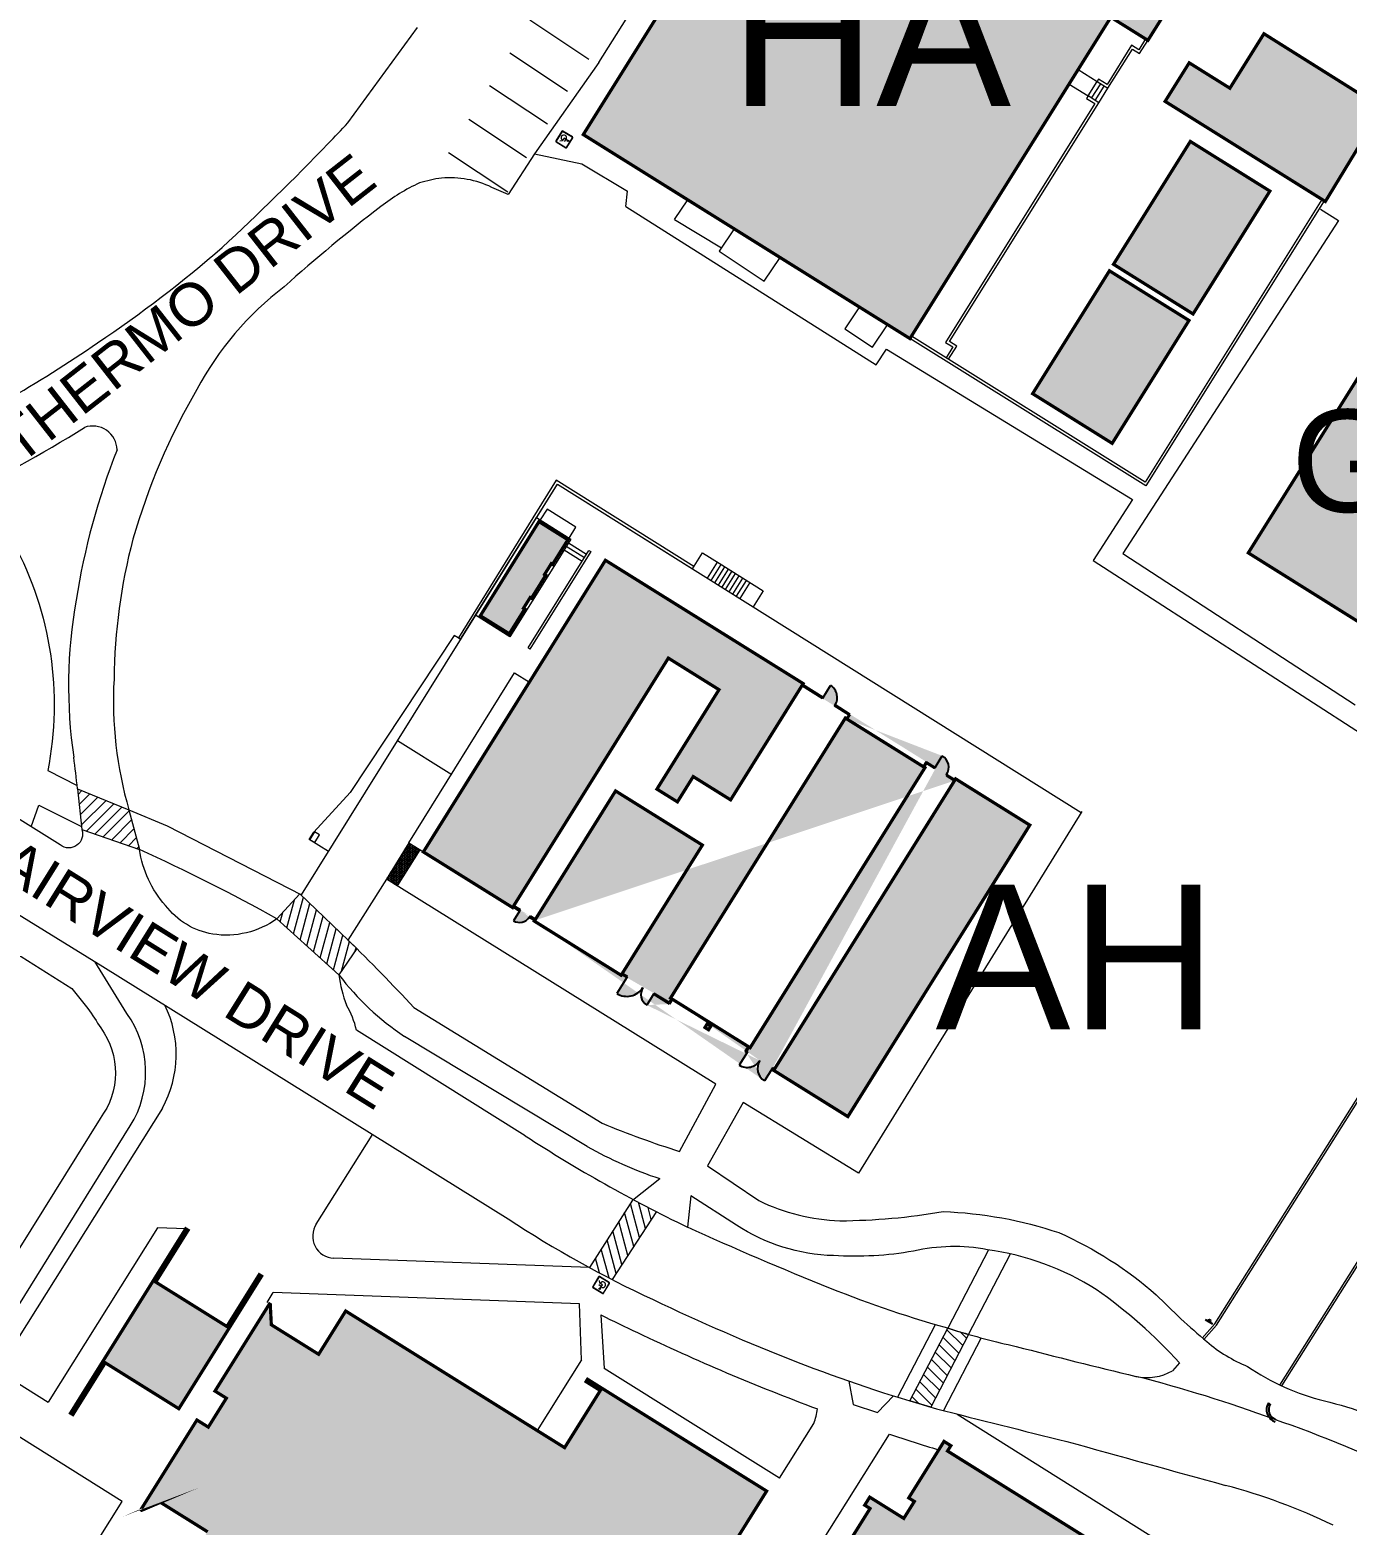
# Model space of a CAD drawing. Header units: feet. Extents: x 6763715 to 6770513, y 1886699 to 1891873.
# Drawn here: x 6765793.5 to 6766102.4, y 1890306.2 to 1890657.1 of the extents above; entities that cross this region are included whole.
import ezdxf

# ---------------------------------------------------------------- set-up
doc = ezdxf.new("R2010")
doc.units = ezdxf.units.FT
doc.header["$LTSCALE"] = 48
doc.header["$MEASUREMENT"] = 0
doc.linetypes.add('PHANTOM2', pattern=[1.25, 0.625, -0.125, 0.125, -0.125, 0.125, -0.125])
doc.layers.get('0').update_dxf_attribs({"lineweight": 0})
for name, color, linetype in [('A-DOOR', 4, 'Continuous'), ('A-WALL', 5, 'Continuous'), ('C-BLDG', 7, 'Continuous'), ('C-ROAD-IDEN', 7, 'Continuous'), ('L-Curb-Back-Prop', 5, 'Continuous'), ('L-Curb-Prop', 5, 'Continuous'), ('L-Sign-Reg', 2, 'Continuous'), ('L-Walk-Prop', 6, 'Continuous')]:
    doc.layers.add(name, color=color, linetype=linetype)
for name, color, linetype, lineweight in [('C-BLDG-HTCH', 253, 'Continuous', 0), ('C-BLDG-IDEN', 7, 'Continuous', 50), ('C-PKNG-STRP', 3, 'Continuous', 0), ('C-PROP', 7, 'PHANTOM2', 0), ('C-ROAD', 5, 'Continuous', 0), ('Crosswalk_Stripping', 3, 'Continuous', 0), ('L-Hedr-Prop', 2, 'Continuous', 18), ('L-SITE-WALK', 6, 'Continuous', 0), ('L-SITE-WALL', 32, 'Continuous', 0)]:
    doc.layers.add(name, color=color, linetype=linetype, lineweight=lineweight)
doc.styles.add('Campus_Base_Map_NEW$0$STANDARD', font='arial.ttf', dxfattribs={"height": 3.8})
doc.styles.get("Standard").update_dxf_attribs({"font": 'arial.ttf'})

# ---------------------------------------------------------------- blocks, each defined once
blk = doc.blocks.new('Campus_Base_Map_NEW$0$Site Plan$0$HANDI')
for p, q in [((0, 0.07912658333467937), (0, 0)), ((0, 0), (0.0625, 0)), ((0.0625, 0), (0.09407491666691688, -0.03864783333240968))]:
    blk.add_line(p, q)
blk.add_circle((0, 0.09412658333409732), 0.015)
blk.add_arc((-0.006249999996119489, -0.006249999999757468), 0.05412658333333333, 90, 0)
blk = doc.blocks.new('Campus_Base_Map_NEW$0$handicap')
at = {"layer": 'C-PKNG-STRP'}
blk.add_line((563729.991326647, 157499.4996887749), (563730.0408205213, 157499.4780398154), dxfattribs=at)
for points in [[(563729.849394419, 157499.3976255395), (563730.055974239, 157499.3157262478, 0.4142135623730971), (563730.0740041835, 157499.3235187809), (563730.1559034751, 157499.530098601, 0.4142135623730953), (563730.148110942, 157499.5481285455), (563729.9415311218, 157499.6300278371, 0.414213562373095), (563729.9235011775, 157499.6222353042), (563729.841601886, 157499.415655484, 0.4142135623730931)], [(563729.8519537719, 157499.404081159), (563730.0585335919, 157499.3221818672, 0.4142135623730951), (563730.067548564, 157499.3260781338), (563730.1494478555, 157499.5326579539, 0.4142135623730951), (563730.1455515893, 157499.5416729262), (563729.9389717692, 157499.6235722178, 0.4142135623730951), (563729.929956797, 157499.6196759513), (563729.8480575053, 157499.4130961312, 0.4142135623730951)]]:
    blk.add_lwpolyline(points, format="xyb", close=True, dxfattribs=at)
at = {"layer": 'C-PKNG-STRP', "rotation": 335.9749199039166}
blk.add_blockref('Campus_Base_Map_NEW$0$Site Plan$0$HANDI', (563729.9752189872, 157499.4635529569), dxfattribs=at)
blk = doc.blocks.new('RegSign')
blk.add_line((-12.00000002980232, -3), (11.99999995529652, -3))
blk.add_circle((-7.450580596923828e-09, 7.450580596923828e-09), 3)

msp = doc.modelspace()

# ---------------------------------------------------------------- hatches: boundary and pattern name
at = {"layer": 'C-BLDG-HTCH'}
h = msp.add_hatch(color=256, dxfattribs=at)
h.paths.add_polyline_path([(6765923.280488579, 1890632.489966301), (6765999.88749993, 1890584.620592766), (6766047.006154512, 1890660.026202647), (6766055.698647493, 1890654.59453019), (6766087.14052384, 1890704.912050562), (6766036.894225651, 1890736.309422341), (6766005.805628832, 1890686.557267363), (6765970.752422669, 1890708.460941582)])
h.paths.add_polyline_path([(6766059.727983911, 1890640.284937322), (6766097.312909873, 1890616.789002614), (6766110.643361259, 1890638.735057497), (6766082.910806195, 1890656.155559261), (6766074.920997147, 1890643.369191958), (6766065.380456062, 1890649.330783682)])
h.paths.add_polyline_path([(6765969.555350887, 1890715.622460931), (6765987.647043603, 1890704.317516627), (6766002.131503494, 1890727.497497922), (6765984.039810778, 1890738.802442226)])
h.paths.add_polyline_path([(6766065.646440115, 1890630.885647992), (6766047.629185129, 1890602.052012723), (6766066.286243245, 1890590.393788911), (6766084.303498229, 1890619.227424179)], flags=17)
h.paths.add_polyline_path([(6766046.676058782, 1890600.526691718), (6766028.658803798, 1890571.69305645), (6766047.315861912, 1890560.034832636), (6766065.333116896, 1890588.868467906)])
h.paths.add_polyline_path([(6766110.928905592, 1890660.17641765), (6766084.921816031, 1890676.434554724), (6766093.276712627, 1890689.799342036), (6766119.28380219, 1890673.541204962)])
for points in [[(6766079.237456872, 1890534.332281098), (6766111.073057543, 1890585.189871778), (6766144.978117994, 1890563.966137996), (6766113.142517325, 1890513.108547317)], [(6765905.925654826, 1890515.355279943), (6765899.134566658, 1890519.583887455), (6765912.884795272, 1890541.666529849), (6765919.661375044, 1890537.41471064), (6765916.067379647, 1890531.635055152), (6765915.780969379, 1890531.813395335), (6765914.195248796, 1890529.266724281), (6765914.477312968, 1890529.091087192), (6765911.125044052, 1890523.701585205), (6765910.840503873, 1890523.879098713), (6765909.254622342, 1890521.332188673), (6765909.539759137, 1890521.154642435)]]:
    msp.add_hatch(color=256, dxfattribs=at).paths.add_polyline_path(points)
h = msp.add_hatch(color=256, dxfattribs=at)
h.paths.add_polyline_path([(6765943.744676037, 1890429.862986906), (6765962.410035677, 1890418.218058849), (6766003.406414732, 1890483.930114369), (6765984.741055092, 1890495.575042426)], flags=17)
h.paths.add_polyline_path([(6765951.815061195, 1890422.961840056), (6765952.663486633, 1890422.432525144), (6765953.192801544, 1890423.280950583), (6765952.344376106, 1890423.810265495)], flags=16)
h.paths.add_polyline_path([(6765967.935144522, 1890412.904856734), (6766010.607687463, 1890481.303592809), (6766028.000408947, 1890470.452637118), (6765985.327866005, 1890402.053901043)])
h.paths.add_polyline_path([(6765930.852998177, 1890478.471175835), (6765951.215208696, 1890465.767617954), (6765932.159871877, 1890435.224302177), (6765911.797661357, 1890447.927860058)], flags=17)
h.paths.add_polyline_path([(6765928.477350796, 1890532.599836035), (6765974.85794142, 1890503.663954194), (6765957.831645095, 1890476.372935931), (6765949.064582231, 1890481.842523352), (6765945.35937785, 1890475.903545285), (6765940.551633701, 1890478.902996451), (6765955.107793772, 1890502.234696002), (6765943.229837637, 1890509.645104767), (6765906.70710873, 1890451.103749528), (6765885.779281251, 1890464.160184017)])
h.paths.add_polyline_path([(6765932.424529331, 1890435.648514897), (6765933.626465369, 1890434.898652105)], flags=17)
h.paths.add_polyline_path([(6765933.494136641, 1890434.686545746), (6765932.292200601, 1890435.436408537)], flags=17)
edge = h.paths.add_edge_path()
edge.add_line((6766008.495611718, 1890482.326414065), (6766008.36328299, 1890482.114307705))
edge.add_line((6766008.363282988, 1890482.114307706), (6766010.342942344, 1890480.879239578))
edge.add_line((6766008.495611718, 1890482.326414065), (6766010.475271074, 1890481.091345938))
edge.add_line((6766005.808931163, 1890484.002577953), (6766005.676602434, 1890483.790471593))
edge.add_line((6766003.687867567, 1890485.325865232), (6766002.982202013, 1890484.194771825))
edge.add_line((6766003.767645197, 1890484.981430144), (6766003.194308371, 1890484.062443097))
edge.add_line((6766003.687867567, 1890485.325865232), (6766005.808931163, 1890484.002577953))
edge.add_line((6766003.767645197, 1890484.981430144), (6766005.676602433, 1890483.790471593))
edge.add_line((6766005.808931163, 1890484.002577953), (6766007.48509505, 1890486.689258507))
edge.add_line((6765985.163917178, 1890495.311227601), (6765985.870330256, 1890496.441854644))
edge.add_line((6765984.952055711, 1890495.443403548), (6765985.525395182, 1890496.362394834))
edge.add_line((6765985.737997302, 1890496.229750922), (6765985.737861354, 1890496.229835741))
edge.add_line((6765985.657723906, 1890496.574501193), (6765985.657808923, 1890496.574637465))
edge.add_line((6765982.217192237, 1890498.45679993), (6765982.335855109, 1890498.647001637))
edge.add_line((6765982.335855028, 1890498.647001688), (6765982.203526789, 1890498.434896537))
edge.add_line((6765985.870330256, 1890496.441854644), (6765982.335855109, 1890498.647001636))
edge.add_line((6765985.525395181, 1890496.362394833), (6765982.20352679, 1890498.434896536))
edge.add_line((6765979.375463937, 1890500.199314746), (6765979.507792373, 1890500.411420335))
edge.add_line((6765979.507792373, 1890500.411420334), (6765974.700086089, 1890503.410931892))
edge.add_line((6765979.375463937, 1890500.199314746), (6765974.567757361, 1890503.198825533))
edge.add_line((6765979.507792373, 1890500.411420334), (6765981.272175412, 1890503.239505128))
edge.add_arc((6765979.507792288, 1890500.411420198), 3.333333493890905, 328.0401041689422, 418.0408221465624)
edge.add_arc((6766005.808931163, 1890484.002577953), 3.166666666666686, 328.0408221383351, 418.0408221465624)
edge.add_line((6765967.643260531, 1890413.381620549), (6765967.775589258, 1890413.593726909))
edge.add_line((6765967.775589258, 1890413.593726908), (6765968.199801979, 1890413.329069453))
edge.add_line((6765967.643260531, 1890413.381620549), (6765968.06747325, 1890413.116963094))
edge.add_line((6765967.643260531, 1890413.381620549), (6765965.79065834, 1890410.412131515))
edge.add_line((6765961.280069742, 1890417.351482387), (6765961.704282462, 1890417.086824931))
edge.add_line((6765961.624504829, 1890417.431260019), (6765961.836611189, 1890417.298931291))
edge.add_line((6765961.704282464, 1890417.08682493), (6765961.836611192, 1890417.29893129))
edge.add_line((6765961.280069742, 1890417.351482387), (6765961.985822958, 1890418.482716304))
edge.add_line((6765961.624504829, 1890417.431260019), (6765962.197929316, 1890418.350387577))
edge.add_line((6765961.704282464, 1890417.08682493), (6765959.851680272, 1890414.117335896))
edge.add_arc((6765961.704282464, 1890417.08682493), 3.5, 238.0408221465624, 328.0408221383351)
edge.add_line((6765944.168888755, 1890429.59832945), (6765943.46313554, 1890428.467095533))
edge.add_line((6765943.956782397, 1890429.730658178), (6765943.38335791, 1890428.81153062))
edge.add_line((6765939.786625307, 1890430.760793483), (6765939.918954034, 1890430.972899843))
edge.add_line((6765939.786625307, 1890430.760793483), (6765938.198680571, 1890428.215517169))
edge.add_line((6765943.46313554, 1890428.467095533), (6765939.786625308, 1890430.760793484))
edge.add_line((6765943.383357909, 1890428.81153062), (6765939.918954035, 1890430.972899843))
edge.add_line((6765933.494136641, 1890434.686545746), (6765933.626465369, 1890434.898652105))
edge.add_line((6765933.494136641, 1890434.686545746), (6765931.156329114, 1890430.939333393))
edge.add_arc((6765933.494136641, 1890434.686545746), 4.416666666666666, 238.0408221465624, 328.0408221383351)
edge.add_arc((6765939.786625307, 1890430.760793483), 3, 148.0408221383352, 238.0408221465624)
edge.add_arc((6765967.643260531, 1890413.381620549), 3.499999999999995, 148.0408221383352, 238.0408221465624)
edge.add_line((6765910.614927613, 1890448.86593793), (6765910.789680655, 1890449.146045146))
edge.add_line((6765908.527212822, 1890450.557551576), (6765908.35245978, 1890450.27744436))
edge.add_line((6765908.352459778, 1890450.27744436), (6765906.940953347, 1890448.014976525))
edge.add_arc((6765908.352459778, 1890450.27744436), 2.666666666666667, 238.0408221465624, 328.0408221383351)
edge.add_line((6765908.527212822, 1890450.557551576), (6765906.971766186, 1890451.527962248))
edge.add_line((6765908.352459778, 1890450.27744436), (6765906.797013141, 1890451.247855032))
edge.add_line((6765910.789680654, 1890449.146045146), (6765912.062318811, 1890448.352072778))
edge.add_line((6765910.614927613, 1890448.86593793), (6765911.88756577, 1890448.071965562))
h = msp.add_hatch(color=256, dxfattribs=at)
edge = h.paths.add_edge_path()
edge.add_line((6765824.104412005, 1890311.538128951), (6765835.193218849, 1890304.613114648))
edge.add_line((6765835.193218848, 1890304.613114648), (6765828.851658064, 1890294.458563378))
edge.add_line((6765828.851658065, 1890294.458563378), (6765864.654317127, 1890272.099649369))
edge.add_line((6765864.654317127, 1890272.099649369), (6765860.295854452, 1890265.120573683))
edge.add_line((6765860.295854451, 1890265.120573683), (6765857.15527169, 1890267.081881079))
edge.add_line((6765857.155271691, 1890267.081881079), (6765856.109240646, 1890265.406902915))
edge.add_line((6765856.109240646, 1890265.406902915), (6765867.554924769, 1890258.259024132))
edge.add_line((6765867.554924769, 1890258.259024132), (6765855.176780954, 1890238.438273326))
edge.add_line((6765855.176780955, 1890238.438273326), (6765856.85175912, 1890237.392242286))
edge.add_line((6765856.851759119, 1890237.392242286), (6765858.682313452, 1890240.323454089))
edge.add_line((6765858.682313452, 1890240.323454089), (6765865.661389138, 1890235.964991418))
edge.add_line((6765865.661389139, 1890235.964991418), (6765861.782247801, 1890229.75343863))
edge.add_line((6765861.782247801, 1890229.75343863), (6765860.52601418, 1890230.537961911))
edge.add_line((6765860.52601418, 1890230.537961912), (6765860.090167913, 1890229.840054342))
edge.add_line((6765860.090167912, 1890229.840054342), (6765900.289643857, 1890204.735309347))
edge.add_line((6765900.289643858, 1890204.735309347), (6765900.725490124, 1890205.433216916))
edge.add_line((6765900.725490124, 1890205.433216916), (6765899.469256502, 1890206.217740196))
edge.add_line((6765899.469256502, 1890206.217740196), (6765903.348288279, 1890212.429117556))
edge.add_line((6765903.348288279, 1890212.429117556), (6765936.429091331, 1890191.77001429))
edge.add_line((6765936.429091331, 1890191.770014291), (6765932.35006547, 1890185.238392404))
edge.add_line((6765932.35006547, 1890185.238392404), (6765945.919733083, 1890176.764076831))
edge.add_line((6765945.919733082, 1890176.76407683), (6765946.39637476, 1890175.51579054))
edge.add_line((6765946.39637476, 1890175.51579054), (6765945.134945284, 1890174.667393929))
edge.add_line((6765945.134945285, 1890174.667393929), (6765945.006301563, 1890175.00430151))
edge.add_line((6765945.006301563, 1890175.00430151), (6765944.452358822, 1890174.603295017))
edge.add_line((6765944.452358821, 1890174.603295017), (6765951.156566103, 1890156.849700759))
edge.add_line((6765951.156566103, 1890156.849700759), (6765951.837302865, 1890156.914940547))
edge.add_line((6765951.837302865, 1890156.914940547), (6765951.711142736, 1890157.252785997))
edge.add_line((6765951.711142737, 1890157.252785997), (6765953.218493743, 1890157.449951089))
edge.add_line((6765953.218493742, 1890157.449951089), (6765953.772574825, 1890155.966171912))
edge.add_line((6765953.772574825, 1890155.966171912), (6765986.389593968, 1890146.4791553))
edge.add_arc((6765972.193251282, 1890156.939339447), 17.63381972493571, 323.6163776877819, 377.3437186518421)
edge.add_line((6765989.025324957, 1890162.196039348), (6765993.714485756, 1890162.844536832))
edge.add_line((6765993.714485757, 1890162.844536832), (6765993.69640796, 1890160.944471264))
edge.add_line((6765993.69640796, 1890160.944471265), (6765994.43921066, 1890161.021181597))
edge.add_arc((6765939.574509853, 1890162.409522176), 54.88226383935027, 358.5504507923107, 403.2469452356341)
edge.add_line((6765979.551162442, 1890200.0117845), (6765978.946271035, 1890199.573895577))
edge.add_arc((6765939.574509856, 1890162.409522207), 54.14172352553578, 41.337034035608895, 43.347983525134225, ccw=False)
edge.add_line((6765980.226139376, 1890198.169433333), (6765976.293903149, 1890195.524738745))
edge.add_line((6765976.293903148, 1890195.524738744), (6765965.807998572, 1890204.328406553))
edge.add_line((6765965.807998572, 1890204.328406553), (6765976.504601796, 1890221.456556794))
edge.add_line((6765976.504601796, 1890221.456556794), (6765991.85853896, 1890211.867957237))
edge.add_line((6765991.85853896, 1890211.867957237), (6766013.171421431, 1890245.995637337))
edge.add_line((6766013.171421432, 1890245.995637337), (6766014.013752866, 1890245.469597747))
edge.add_line((6766014.013752865, 1890245.469597747), (6766015.059783906, 1890247.144575911))
edge.add_line((6766015.059783907, 1890247.144575911), (6765998.863515308, 1890257.259215057))
edge.add_line((6765998.863515307, 1890257.259215057), (6766008.23560903, 1890272.266467915))
edge.add_line((6766008.23560903, 1890272.266467915), (6766068.563654489, 1890234.591345))
edge.add_line((6766068.56365449, 1890234.591345), (6766072.012250643, 1890240.101430791))
edge.add_line((6766072.012250643, 1890240.101430791), (6766078.719905995, 1890236.857450377))
edge.add_line((6766078.719905995, 1890236.857450377), (6766091.210523413, 1890256.858301789))
edge.add_line((6766091.210523413, 1890256.858301789), (6766092.922503307, 1890255.796687683))
edge.add_line((6766092.922503307, 1890255.796687683), (6766100.530905713, 1890267.979794482))
edge.add_line((6766100.530905713, 1890267.979794482), (6766098.925718304, 1890268.982240897))
edge.add_line((6766098.925718304, 1890268.982240897), (6766098.141195024, 1890267.726007274))
edge.add_line((6766098.141195023, 1890267.726007274), (6766008.704340121, 1890323.579706423))
edge.add_line((6766008.704340121, 1890323.579706423), (6766009.4888634, 1890324.835940048))
edge.add_line((6766009.488863401, 1890324.835940048), (6766007.88368345, 1890325.838381806))
edge.add_line((6766007.883683449, 1890325.838381806), (6765999.602604372, 1890312.578138005))
edge.add_line((6765999.602604372, 1890312.578138005), (6766000.928628752, 1890311.750030098))
edge.add_line((6766000.928628752, 1890311.750030098), (6765998.444305027, 1890307.771956957))
edge.add_line((6765998.444305027, 1890307.771956957), (6765990.453255911, 1890312.762401373))
edge.add_line((6765990.453255911, 1890312.762401373), (6765989.276470992, 1890310.878050938))
edge.add_line((6765989.276470993, 1890310.878050938), (6765990.532704615, 1890310.093527657))
edge.add_line((6765990.532704615, 1890310.093527657), (6765982.818225685, 1890297.740563695))
edge.add_line((6765982.818225684, 1890297.740563695), (6765981.561992062, 1890298.525086975))
edge.add_line((6765981.561992062, 1890298.525086975), (6765980.385207141, 1890296.640736541))
edge.add_line((6765980.385207141, 1890296.64073654), (6765990.474657888, 1890290.339831312))
edge.add_line((6765990.474657888, 1890290.339831312), (6765985.680348947, 1890282.662848058))
edge.add_line((6765985.680348948, 1890282.662848058), (6765957.564895035, 1890300.22106951))
edge.add_line((6765957.564895035, 1890300.22106951), (6765966.283957675, 1890314.182643263))
edge.add_line((6765966.283957675, 1890314.182643263), (6765924.269922052, 1890340.420588552))
edge.add_line((6765924.269922052, 1890340.420588552), (6765923.921245037, 1890339.862262498))
edge.add_line((6765923.921245036, 1890339.862262498), (6765927.271201426, 1890337.770200378))
edge.add_line((6765927.271201426, 1890337.770200378), (6765918.9008158, 1890324.36695268))
edge.add_line((6765918.900815801, 1890324.36695268), (6765867.554806597, 1890356.43275546))
edge.add_line((6765867.554806596, 1890356.43275546), (6765861.213245364, 1890346.278203473))
edge.add_line((6765861.213245364, 1890346.278203473), (6765850.12443276, 1890353.203208543))
edge.add_line((6765850.124432761, 1890353.203208543), (6765849.873471778, 1890357.967889608))
edge.add_line((6765849.873471778, 1890357.967889608), (6765849.674315563, 1890358.092263456))
edge.add_line((6765849.674315562, 1890358.092263456), (6765836.905408805, 1890337.645795661))
edge.add_line((6765836.905408805, 1890337.645795661), (6765839.576694018, 1890335.977647622))
edge.add_line((6765839.576694019, 1890335.977647622), (6765835.338647868, 1890329.191391306))
edge.add_line((6765835.338647868, 1890329.191391306), (6765832.667399058, 1890330.859597635))
edge.add_line((6765832.667399058, 1890330.859597635), (6765819.513753898, 1890309.79705976))
edge.add_line((6765819.513753897, 1890309.79705976), (6765819.715454117, 1890309.671097108))
edge.add_line((6765819.715454118, 1890309.671097108), (6765824.163053363, 1890311.560369479))
edge.add_line((6765824.163053362, 1890311.560369479), (6765824.104412004, 1890311.538128951))
h.paths.add_polyline_path([(6765822.444858434, 1890363.575256359), (6765803.022652579, 1890332.47506007), (6765803.588110727, 1890332.121929034), (6765811.179989476, 1890344.278576999), (6765828.426462957, 1890333.508080404), (6765840.256789416, 1890352.451627691), (6765847.848668164, 1890364.608275655), (6765847.283210017, 1890364.961406692), (6765839.691331269, 1890352.804758727), (6765823.010315933, 1890363.222124285), (6765830.602194682, 1890375.378772249), (6765830.036736534, 1890375.731903287), (6765822.444857785, 1890363.575255321)])
at = {"layer": 'Crosswalk_Stripping'}
h = msp.add_hatch(dxfattribs=at)
h.set_pattern_fill('ANSI31', color=256, scale=15, angle=6.361109362927034e-15, style=0)
h.set_pattern_definition([(44.99999999999999, (-8.731149137020111e-11, 0), (-1.325825214724776, 1.325825214724777), [])])
h.paths.add_polyline_path([(6765816.734386187, 1890474.071750008), (6765816.734348183, 1890474.071879312), (6765804.642204897, 1890478.990328249), (6765805.682255262, 1890469.422141559), (6765819.174672503, 1890464.736748224)])
h = msp.add_hatch(dxfattribs=at)
h.set_pattern_fill('ANSI31', color=256, scale=15, angle=30, style=0)
h.set_pattern_definition([(74.99999999999999, (-8.731149137020111e-11, 0), (-1.811110924292002, 0.4852857095672263), [])])
h.paths.add_polyline_path([(6765856.841272198, 1890454.328113195), (6765851.445463359, 1890448.486087693), (6765865.980778042, 1890435.317147894), (6765870.150228044, 1890441.486876233)])
h = msp.add_hatch(dxfattribs=at)
h.set_pattern_fill('ANSI31', color=256, scale=15, angle=60.00000000000001, style=0)
h.set_pattern_definition([(104.9999999999998, (-8.731149137020111e-11, 0), (-1.811110924292002, -0.4852857095672263), [])])
h.paths.add_polyline_path([(6765940.414668337, 1890379.756852178, -0.004437363423241418), (6765935.004373135, 1890382.587881042), (6765934.797786104, 1890382.423960286), (6765924.731750519, 1890366.62048744, 0.005723955869968169), (6765930.054108793, 1890363.808039534)])
h = msp.add_hatch(dxfattribs=at)
h.set_pattern_fill('ANSI31', color=256, scale=15, angle=90, style=0)
h.set_pattern_definition([(135, (-8.731149137020111e-11, 0), (-1.325825214724777, -1.325825214724776), [])])
h.paths.add_polyline_path([(6766008.744685831, 1890352.38686424), (6766013.638506414, 1890350.959360352), (6766004.753723189, 1890333.892684103), (6765999.865426419, 1890335.33079908)])
at = {"layer": 'L-SITE-WALK'}
h = msp.add_hatch(dxfattribs=at)
h.set_pattern_fill('HEX', color=256, angle=6.361109362927034e-15)
h.set_pattern_definition([(0, (-8.731149137020111e-11, 0), (-1.387778780781446e-17, 0.2165063509461096), [0.125, -0.2499999999999999]), (120, (-8.731149137020111e-11, 0), (-0.1874999999999999, -0.1082531754730547), [0.1249999999999998, -0.2499999999999995]), (59.99999999999999, (0.1250000001455192, 0), (-0.1874999999999999, 0.1082531754730548), [0.125, -0.2499999999999999])])
h.paths.add_polyline_path([(6765884.93447963, 1890464.690247944), (6765879.649298632, 1890456.199139569), (6765877.102379236, 1890457.784447614), (6765882.393276301, 1890466.284680986)])

# ---------------------------------------------------------------- linework, layer by layer
at = {"layer": 'A-DOOR'}
for p, q in [((6765979.507792373, 1890500.411420334), (6765981.272175413, 1890503.239505128)), ((6766005.808931163, 1890484.002577953), (6766007.485095048, 1890486.689258507)), ((6765908.352459778, 1890450.27744436), (6765906.940953346, 1890448.014976524)), ((6765933.494136641, 1890434.686545746), (6765931.156329114, 1890430.939333392)), ((6765939.786625307, 1890430.760793483), (6765938.198680572, 1890428.21551717)), ((6765961.704282464, 1890417.08682493), (6765959.851680273, 1890414.117335897)), ((6765967.643260531, 1890413.381620549), (6765965.790658338, 1890410.412131515))]:
    msp.add_line(p, q, dxfattribs=at)
for centre, radius, start, end in [((6765979.507792288, 1890500.411420198), 3.333333493890905, 328.0401040989373, 58.04082209871318), ((6766005.808931163, 1890484.002577953), 3.166666666666686, 328.0408221761053, 58.04082209871318), ((6765908.352459778, 1890450.27744436), 2.666666666666667, 238.0408220987132, 328.0408221761053), ((6765933.494136641, 1890434.686545746), 4.416666666666666, 238.0408220987132, 328.0408221761053), ((6765939.786625307, 1890430.760793483), 3, 148.0408221761054, 238.0408220987132), ((6765961.704282464, 1890417.08682493), 3.5, 238.0408220987132, 328.0408221761053), ((6765967.643260531, 1890413.381620549), 3.499999999999995, 148.0408221761054, 238.0408220987132)]:
    msp.add_arc(centre, radius, start, end, dxfattribs=at)
at = {"layer": 'A-WALL'}
for p, q in [((6765979.375463937, 1890500.199314746), (6765974.567757362, 1890503.198825533)), ((6765979.507792373, 1890500.411420334), (6765974.700086089, 1890503.410931893)), ((6765979.375463937, 1890500.199314746), (6765979.507792373, 1890500.411420334)), ((6765982.335855028, 1890498.647001688), (6765982.203526791, 1890498.434896537)), ((6765985.525395181, 1890496.362394833), (6765982.203526791, 1890498.434896537)), ((6765982.217192237, 1890498.45679993), (6765982.335855111, 1890498.647001636)), ((6765985.870330256, 1890496.441854644), (6765982.335855111, 1890498.647001636)), ((6765984.952055711, 1890495.443403548), (6765985.525395181, 1890496.362394833)), ((6765985.163917178, 1890495.311227601), (6765985.870330256, 1890496.441854644)), ((6765985.657723906, 1890496.574501193), (6765985.657808924, 1890496.574637466)), ((6765985.737997302, 1890496.229750922), (6765985.737861352, 1890496.229835741)), ((6766003.687867567, 1890485.325865232), (6766002.982202014, 1890484.194771825)), ((6766003.767645197, 1890484.981430144), (6766003.194308374, 1890484.062443096)), ((6766003.687867567, 1890485.325865232), (6766005.808931163, 1890484.002577953)), ((6766003.767645197, 1890484.981430144), (6766005.676602435, 1890483.790471593)), ((6766005.808931163, 1890484.002577953), (6766005.676602435, 1890483.790471593)), ((6766008.495611718, 1890482.326414065), (6766008.363282988, 1890482.114307706)), ((6766008.363282988, 1890482.114307706), (6766010.342942344, 1890480.87923958)), ((6766008.495611718, 1890482.326414065), (6766010.475271074, 1890481.091345938)), ((6765908.352459778, 1890450.27744436), (6765906.797013142, 1890451.247855032)), ((6765908.527212822, 1890450.557551576), (6765906.971766185, 1890451.527962248)), ((6765908.527212822, 1890450.557551576), (6765908.352459778, 1890450.27744436)), ((6765910.614927613, 1890448.86593793), (6765910.789680654, 1890449.146045146)), ((6765910.614927613, 1890448.86593793), (6765911.887565771, 1890448.071965561)), ((6765910.789680654, 1890449.146045146), (6765912.062318814, 1890448.352072778)), ((6765933.494136641, 1890434.686545746), (6765932.292200601, 1890435.436408537)), ((6765933.494136641, 1890434.686545746), (6765932.292200601, 1890435.436408537)), ((6765933.626465369, 1890434.898652105), (6765932.424529331, 1890435.648514897)), ((6765933.626465369, 1890434.898652105), (6765932.424529331, 1890435.648514897)), ((6765933.494136641, 1890434.686545746), (6765933.626465369, 1890434.898652105)), ((6765939.786625307, 1890430.760793483), (6765939.918954034, 1890430.972899843)), ((6765943.46313554, 1890428.467095533), (6765939.786625307, 1890430.760793483)), ((6765943.383357909, 1890428.81153062), (6765939.918954034, 1890430.972899843)), ((6765943.956782397, 1890429.730658178), (6765943.383357909, 1890428.81153062)), ((6765944.168888755, 1890429.59832945), (6765943.46313554, 1890428.467095533)), ((6765961.280069742, 1890417.351482387), (6765961.985822959, 1890418.482716304)), ((6765961.280069742, 1890417.351482387), (6765961.704282464, 1890417.08682493)), ((6765961.624504829, 1890417.431260019), (6765962.197929317, 1890418.350387576)), ((6765961.624504829, 1890417.431260019), (6765961.836611191, 1890417.298931292)), ((6765961.704282464, 1890417.08682493), (6765961.836611191, 1890417.298931292)), ((6765967.643260531, 1890413.381620549), (6765967.775589258, 1890413.593726908)), ((6765967.643260531, 1890413.381620549), (6765968.06747325, 1890413.116963093)), ((6765967.775589258, 1890413.593726908), (6765968.199801978, 1890413.329069454))]:
    msp.add_line(p, q, dxfattribs=at)
at = {"layer": 'C-BLDG', "const_width": 0.75}
for points in [[(6765923.280488579, 1890632.489966301), (6765999.88749993, 1890584.620592766), (6766047.006154512, 1890660.026202647), (6766055.698647493, 1890654.59453019), (6766087.14052384, 1890704.912050562), (6766036.894225651, 1890736.309422341), (6766005.805628832, 1890686.557267363), (6765970.752422669, 1890708.460941582)], [(6766059.727983911, 1890640.284937322), (6766097.312909873, 1890616.789002614), (6766110.643361259, 1890638.735057497), (6766082.910806195, 1890656.155559261), (6766074.920997147, 1890643.369191958), (6766065.380456062, 1890649.330783682)], [(6766065.646440115, 1890630.885647992), (6766047.629185129, 1890602.052012723), (6766066.286243245, 1890590.393788911), (6766084.303498229, 1890619.227424179)], [(6766046.676058782, 1890600.526691718), (6766028.658803798, 1890571.69305645), (6766047.315861912, 1890560.034832636), (6766065.333116896, 1890588.868467906)], [(6765905.925654826, 1890515.355279943), (6765899.134566658, 1890519.583887455), (6765912.884795272, 1890541.666529849), (6765919.661375044, 1890537.41471064), (6765916.067379647, 1890531.635055152), (6765915.780969379, 1890531.813395335), (6765914.195248796, 1890529.266724281), (6765914.477312968, 1890529.091087192), (6765911.125044052, 1890523.701585205), (6765910.840503873, 1890523.879098713), (6765909.254622342, 1890521.332188673), (6765909.539759137, 1890521.154642435)], [(6765928.477350796, 1890532.599836035), (6765974.85794142, 1890503.663954194), (6765957.831645095, 1890476.372935931), (6765949.064582231, 1890481.842523352), (6765945.35937785, 1890475.903545285), (6765940.551633701, 1890478.902996451), (6765955.107793772, 1890502.234696002), (6765943.229837637, 1890509.645104767), (6765906.70710873, 1890451.103749528), (6765885.779281251, 1890464.160184017)], [(6765943.744676037, 1890429.862986906), (6765962.410035677, 1890418.218058849), (6766003.406414732, 1890483.930114369), (6765984.741055092, 1890495.575042426)], [(6765967.935144522, 1890412.904856734), (6766010.607687463, 1890481.303592809), (6766028.000408947, 1890470.452637118), (6765985.327866005, 1890402.053901043)], [(6765930.852998177, 1890478.471175835), (6765951.215208696, 1890465.767617954), (6765932.159871877, 1890435.224302177), (6765911.797661357, 1890447.927860058)], [(6765951.815061195, 1890422.961840056), (6765952.663486633, 1890422.432525144), (6765953.192801544, 1890423.280950583), (6765952.344376106, 1890423.810265495)], [(6765822.444858434, 1890363.575256359), (6765803.022652579, 1890332.47506007), (6765803.588110727, 1890332.121929034), (6765811.179989476, 1890344.278576999), (6765828.426462957, 1890333.508080404), (6765840.256789416, 1890352.451627691), (6765847.848668164, 1890364.608275655), (6765847.283210017, 1890364.961406692), (6765839.691331269, 1890352.804758727), (6765823.010315933, 1890363.222124285), (6765830.602194682, 1890375.378772249), (6765830.036736534, 1890375.731903287), (6765822.444857785, 1890363.575255321)]]:
    msp.add_lwpolyline(points, close=True, dxfattribs=at)
msp.add_lwpolyline([(6766079.237456872, 1890534.332281098), (6766111.073057543, 1890585.189871778), (6766144.978117994, 1890563.966137996), (6766113.142517325, 1890513.108547317), (6766079.237456872, 1890534.332281098)], dxfattribs=at)
at = {"layer": 'C-BLDG'}
for points in [[(6765957.564895035, 1890300.22106951, 0.75, 0.75, 0), (6765966.283957675, 1890314.182643263, 0.75, 0.75, 0), (6765924.269922052, 1890340.420588552, 0.75, 0.75, 0), (6765923.921245036, 1890339.862262498, 0.75, 0.75, 0), (6765927.271201426, 1890337.770200378, 0.75, 0.75, 0), (6765918.900815801, 1890324.36695268, 0.75, 0.75, 0), (6765867.554806596, 1890356.43275546, 0.75, 0.75, 0), (6765861.213245364, 1890346.278203473, 0.75, 0.75, 0), (6765850.124432761, 1890353.203208543, 0.75, 0.75, 0), (6765849.873471778, 1890357.967889608, 0.75, 0.75, 0), (6765849.674315562, 1890358.092263456, 0.75, 0.75, 0), (6765836.905408805, 1890337.645795661, 0.75, 0.75, 0), (6765839.576694019, 1890335.977647622, 0.75, 0.75, 0), (6765835.338647868, 1890329.191391306, 0.75, 0.75, 0), (6765832.667399058, 1890330.859597635, 0.75, 0.75, 0), (6765819.513753897, 1890309.79705976, 0.75, 0.75, 0), (6765819.715454118, 1890309.671097108, 0.75, 0.75, 0), (6765824.163053362, 1890311.560369479, 0, 0, 0), (6765824.104412005, 1890311.538128951, 0.75, 0.75, 0), (6765835.193218848, 1890304.613114648, 0.75, 0.75, 0)], [(6766098.141195023, 1890267.726007274, 0.75, 0.75, 0), (6766008.704340121, 1890323.579706423, 0.75, 0.75, 0), (6766009.488863401, 1890324.835940048, 0.75, 0.75, 0), (6766007.883683449, 1890325.838381806, 0.75, 0.75, 0), (6765999.602604372, 1890312.578138005, 0.75, 0.75, 0), (6766000.928628752, 1890311.750030098, 0.75, 0.75, 0), (6765998.444305027, 1890307.771956957, 0.75, 0.75, 0), (6765990.453255911, 1890312.762401373, 0.75, 0.75, 0), (6765989.276470993, 1890310.878050938, 0.75, 0.75, 0), (6765990.532704615, 1890310.093527657, 0.75, 0.75, 0), (6765982.818225684, 1890297.740563695, 0.75, 0.75, 0)]]:
    msp.add_lwpolyline(points, format="xyseb", dxfattribs=at)
at = {"layer": 'C-PKNG-STRP'}
for p, q in [((6765804.642204896, 1890478.990328251), (6765816.734348182, 1890474.071879313)), ((6765804.642204897, 1890478.990328247), (6765805.682255262, 1890469.422141559)), ((6765816.734352884, 1890474.071877401), (6765819.174672504, 1890464.736748213)), ((6765805.682255262, 1890469.422141559), (6765819.174672501, 1890464.736748223)), ((6765856.841272198, 1890454.328113195), (6765851.445463357, 1890448.486087693)), ((6765856.8412722, 1890454.328113193), (6765870.150228044, 1890441.486876233)), ((6765865.980778036, 1890435.317147901), (6765851.44546336, 1890448.48608769)), ((6765870.150228044, 1890441.486876233), (6765865.980778042, 1890435.317147893)), ((6765934.797786106, 1890382.423960288), (6765924.731750518, 1890366.620487439)), ((6765940.414668335, 1890379.756852179), (6765930.054108793, 1890363.808039534))]:
    msp.add_line(p, q, dxfattribs=at)
for points in [[(6765910.777568426, 1890659.433051371), (6765924.612568424, 1890650.223111889)], [(6765906.033421168, 1890651.702400109), (6765919.542447085, 1890642.7094611)], [(6765914.881149055, 1890634.947045889), (6765901.248581191, 1890643.905439517)], [(6765896.473387683, 1890636.124197968), (6765909.96803394, 1890627.140831479)], [(6765891.666061217, 1890628.290595341), (6765905.56550652, 1890619.037754711)]]:
    msp.add_lwpolyline(points, dxfattribs=at)
at = {"layer": 'C-PROP', "ltscale": 0.02, "const_width": 6, "elevation": -178.8009999999999}
msp.add_lwpolyline([(6769012.672318948, 1888295.374669329, 0.1361048893769301), (6767938.827147607, 1887977.763884334, -0.2823868537519414), (6765535.011960359, 1887963.210487848), (6765125.199023341, 1887960.525005917), (6765008.259637998, 1888061.176182), (6763829.051106414, 1890965.3305025), (6763828.781101809, 1890985.958502438), (6763983.434002401, 1891051.428890646), (6764153.834987686, 1890819.547933312), (6764199.850891613, 1890841.999908577), (6764151.795092961, 1891122.836158444, -0.01647219109543954), (6764351.863703489, 1891197.559898398, -0.0003431867193823084), (6765614.041232214, 1891619.044375816, -0.1515732919274202), (6766084.71670162, 1891639.018791427, -4.006424607498245e-05), (6767109.798489642, 1891365.369470985), (6767424.223199004, 1891242.168853522)], format="xyb", dxfattribs=at)
at = {"layer": 'C-ROAD', "lineweight": 0}
for p, q in [((6765926.951669443, 1890649.368458498), (6765984.50854212, 1890741.438462325)), ((6765868.049622668, 1890635.219760313), (6765884.421924414, 1890657.585026487)), ((6765926.951669443, 1890649.368458498), (6765911.812904445, 1890627.981196693)), ((6765911.812904445, 1890627.981196693), (6765905.667296709, 1890618.417422734)), ((6765905.667296709, 1890618.417422734), (6765901.816467894, 1890620.106776212)), ((6765776.023381462, 1890458.549714646), (6765810.619950682, 1890437.266575207)), ((6765810.619950682, 1890437.266575207), (6765905.649728337, 1890378.055978855)), ((6765909.648485297, 1890397.573405102), (6765870.091894244, 1890422.371187528))]:
    msp.add_line(p, q, dxfattribs=at)
at = {"layer": 'C-ROAD'}
for points in [[(6765857.195908465, 1890454.1083304), (6765917.212357929, 1890550.493960574)], [(6765917.212357929, 1890550.493960574), (6766040.081914233, 1890473.397326442)], [(6765882.393278155, 1890466.284679824), (6765907.186035581, 1890506.158018747), (6765910.633681265, 1890504.007299135)], [(6765882.393278155, 1890466.284679824), (6765885.781562188, 1890464.15876099)]]:
    msp.add_lwpolyline(points, dxfattribs=at)
for points in [[(6765805.682255258, 1890469.42214156, -0.7453601004881315), (6765800.628331462, 1890465.787188394), (6765787.460681372, 1890474.003175761, 0.00891872482993947), (6765760.935242523, 1890489.927607908, 0.01360564987166056), (6765732.725902546, 1890504.606848883, 0.01613534817757863), (6765715.34996085, 1890511.924616308, -0.4505694510392025), (6765710.474608338, 1890520.726268696, -0.2347939046474219), (6765715.509658673, 1890525.216494871, -1.280759415950763)], [(6765851.445463364, 1890448.48608769, -0.1983778004068064), (6765836.374263322, 1890444.881754881, -0.1917903609732136), (6765825.303746808, 1890451.583645109, -0.14339536879403), (6765819.174672504, 1890464.736748213, 15.46433175192405)], [(6766010.064668168, 1890352.021699379, -0.02931012635208429), (6765981.259785675, 1890361.755000155, -0.0131954622803129), (6765947.6828107, 1890376.143036516, 0.06424288576232276)]]:
    msp.add_lwpolyline(points, format="xyb", dxfattribs=at)
at = {"layer": 'C-ROAD', "lineweight": 0}
for centre, radius, start, end in [((6765605.781608883, 1890878.876089781), 357.9845219349587, 316.0414719078232, 317.1068175867263), ((6765410.490251521, 1891067.193773648), 629.281894419328, 312.866708798381, 316.0414719078232), ((6765903.472488308, 1890580.627275147), 44.57855604769048, 114.6555987406078, 128.3144555571106), ((6765893.607584398, 1890593.583483338), 28.90839660910854, 97.09639850180669, 107.5804287905193), ((6765891.980101043, 1890599.702845379), 22.6511480139476, 64.26212300808524, 94.92295743103321), ((6766089.57920886, 1890334.903684329), 352.8166904364601, 127.2880741701757, 132.0782579409181), ((6765638.416962415, 1890837.36173237), 305.9590085418068, 303.9703319996852, 310.8620643540763), ((6765898.453332001, 1890537.454862958), 74.64639880789787, 127.3749304864746, 151.8632378788148), ((6765636.273795286, 1890835.014982012), 305.2259366709111, 295.0424989019315, 304.550133591452), ((6765967.993572676, 1890494.157819465), 156.4793547555119, 149.8904559565091, 163.907162191462), ((6765643.406830404, 1890823.517752655), 306.5977536961828, 295.4687378825558, 302.0907737280335), ((6765808.232948763, 1890558.377194286), 5.728017246382713, 1.206077106397555, 109.8216546283814), ((6765964.413774563, 1890498.63174653), 161.9270485543057, 158.3022799832321, 171.2581408439488), ((6765947.265237551, 1890503.41307137), 134.0347230955928, 165.2524441196805, 179.4464607992293), ((6765916.897242021, 1890502.989861931), 114.3372954781688, 169.7976345873776, 188.3567239675741), ((6765903.064325027, 1890499.445464102), 89.98157426536446, 176.6471842634127, 196.3787981362), ((6765675.964659804, 1890467.597960068), 129.1808678932161, 5.059446426889687, 8.356723967574146), ((6765897.856988454, 1890439.469335231), 32.14550435105622, 187.4215472277911, 200.5059240159567), ((6765849.86955592, 1890417.64172967), 20.76802202757365, 13.16334015721704, 30.58434799631694), ((6766097.20587305, 1890685.981109755), 344.0301989699063, 236.9632328355951, 244.2387620849524), ((6766050.225627139, 1890597.666435368), 262.9276385692278, 236.6419368250795, 245.1281131610902), ((6766155.209069082, 1890809.505116776), 499.311309335838, 244.422511481989, 248.6323722712932), ((6766066.581705447, 1890535.609332202), 192.0900685313062, 252.8891361577045, 257.436561167243), ((6766388.186437808, 1891740.33298119), 1438.857737012056, 255.3713458251404, 256.524459923636), ((6766102.979196542, 1890676.797863348), 356.6962371099951, 248.6785866297171, 254.2394199140639), ((6765975.403184788, 1890034.794352956), 315.9425543535003, 69.65562939061591, 75.80320647674921), ((6766709.221016707, 1893067.418161132), 2822.876677087087, 255.5768197948998, 256.2166187557388), ((6765992.171337763, 1890060.252040746), 286.325736094929, 63.82382261393846, 71.03079410050871), ((6767946.450279878, 1897153.52839981), 7089.762599767057, 254.3730902665768, 254.6852198286759), ((6766035.610541487, 1890173.130566025), 147.4527066656154, 64.48122206448295, 74.95378017235258)]:
    msp.add_arc(centre, radius, start, end, dxfattribs=at)
at = {"layer": 'L-Curb-Back-Prop', "lineweight": 0}
msp.add_line((6766083.980431341, 1890334.897436936), (6766084.403354131, 1890334.630723018), dxfattribs=at)
at = {"layer": 'L-Curb-Back-Prop'}
msp.add_arc((6766086.517968082, 1890333.297153434), 2.5, 147.7626462834644, 250.9218902359215, dxfattribs=at)
at = {"layer": 'L-Curb-Prop'}
msp.add_arc((6766086.517968082, 1890333.297153434), 2.999999999999999, 147.7626462834644, 250.9218902359215, dxfattribs=at)
at = {"layer": 'L-Hedr-Prop', "lineweight": 0}
msp.add_line((6766087.079901803, 1890338.874869784), (6766135.797770355, 1890416.125794873), dxfattribs=at)
at = {"layer": 'L-Hedr-Prop', "lineweight": 0, "elevation": 1.029306130015508e-10}
msp.add_lwpolyline([(6766068.457270624, 1890350.075134768), (6766071.407078745, 1890353.390819992), (6766118.035013184, 1890427.327779417)], dxfattribs=at)
at = {"layer": 'L-SITE-WALK', "lineweight": 0}
for p, q in [((6765911.812904445, 1890627.981196693), (6765922.941279057, 1890625.659618974)), ((6765922.941279057, 1890625.659618974), (6765933.653447677, 1890619.222378401)), ((6765933.245677758, 1890615.589848897), (6765933.656610233, 1890619.250551339)), ((6765944.679461997, 1890612.596539205), (6765947.780990094, 1890617.173661452)), ((6765933.245677758, 1890615.589848897), (6765991.940265522, 1890578.424596334)), ((6766096.204132095, 1890615.015362564), (6766100.401692649, 1890612.298657686)), ((6765944.679461997, 1890612.596539205), (6765955.702313759, 1890605.942527072)), ((6765958.65399319, 1890610.376485078), (6765955.153383518, 1890605.117934261)), ((6766100.401692649, 1890612.298657686), (6766049.82437041, 1890534.152012293)), ((6765955.153383518, 1890605.117934261), (6765965.705189461, 1890598.093612313)), ((6765965.705189461, 1890598.093612313), (6765969.422601138, 1890603.677839078)), ((6765991.940265522, 1890578.424596334), (6765994.405070227, 1890582.127180173)), ((6765994.405070227, 1890582.127180173), (6766052.080145776, 1890546.839718633)), ((6766052.080145776, 1890546.839718633), (6766042.840383435, 1890532.563430385)), ((6766049.82437041, 1890534.152012293), (6766104.282726994, 1890498.661443998)), ((6766042.840383435, 1890532.563430385), (6766105.803390997, 1890491.896628001)), ((6765893.032638129, 1890514.971289579), (6765868.592709483, 1890478.144835212)), ((6765894.519631447, 1890514.049739666), (6765893.032638129, 1890514.971289579)), ((6765879.724447124, 1890490.288867817), (6765892.423408367, 1890482.367516334)), ((6765860.070087307, 1890468.821721844), (6765868.592709483, 1890478.144835212)), ((6765816.73434816, 1890474.071879385), (6765825.729916681, 1890470.293302765)), ((6765825.729916681, 1890470.293302765), (6765857.195440562, 1890454.107578974)), ((6765858.971333634, 1890467.048799173), (6765860.070087307, 1890468.821721844)), ((6765863.504389488, 1890464.239476546), (6765858.971333634, 1890467.048799173)), ((6765882.392122407, 1890466.282827163), (6765877.102379236, 1890457.784447613)), ((6765884.93447963, 1890464.690247944), (6765879.649298632, 1890456.199139568)), ((6765877.115951275, 1890457.775999815), (6765868.084743278, 1890443.479773318)), ((6765954.355653536, 1890409.698812282), (6765877.115951275, 1890457.775999815)), ((6765883.518379958, 1890427.666974221), (6765927.722688435, 1890400.499574309)), ((6765924.168104619, 1890395.033462105), (6765881.352650436, 1890420.872147727)), ((6765945.843641136, 1890393.90194372), (6765954.355653536, 1890409.698812282)), ((6765824.583182519, 1890404.064056847), (6765785.90208088, 1890342.480243798)), ((6765860.656629884, 1890376.843919447), (6765873.731488576, 1890397.703263663)), ((6765934.797786106, 1890382.423960288), (6765941.201946412, 1890387.505473838)), ((6765823.395329721, 1890375.921547008), (6765797.770832837, 1890335.040783903)), ((6765830.036736534, 1890375.731903287), (6765823.395329721, 1890375.921547008)), ((6765924.731750518, 1890366.620487439), (6765864.804871844, 1890368.823681507)), ((6766018.325067477, 1890370.789707014), (6766008.744685831, 1890352.386864241)), ((6766013.638506414, 1890350.959360352), (6766023.464556219, 1890369.834104062)), ((6765849.119911628, 1890358.438490917), (6765850.586035968, 1890360.777513694)), ((6765922.426724523, 1890358.13631191), (6765850.586035971, 1890360.777513694)), ((6765922.865703494, 1890344.966942783), (6765922.426724523, 1890358.13631191)), ((6765927.415576347, 1890355.540577644), (6765928.200436153, 1890342.982820726)), ((6766005.800623458, 1890353.228441312), (6765996.948840735, 1890336.225155669)), ((6766016.592948266, 1890350.137720942), (6766007.72006475, 1890333.09390303)), ((6765922.865703491, 1890344.966942782), (6765912.499822378, 1890328.429442276)), ((6766063.086860076, 1890344.282511906), (6766061.466591567, 1890342.434708813)), ((6765785.909056494, 1890342.475871406), (6765797.770832837, 1890335.040783903)), ((6765969.30033077, 1890317.220969881), (6765928.200436153, 1890342.982820725)), ((6765985.540566468, 1890339.988757571), (6765986.609808268, 1890334.495936298)), ((6765992.310565384, 1890332.641596007), (6765996.049096677, 1890336.506577372)), ((6765815.141892422, 1890311.76089854), (6765780.332280134, 1890333.579933553)), ((6765986.609808268, 1890334.495936298), (6765992.310565384, 1890332.641596007)), ((6765969.30033077, 1890317.220969881), (6765977.355116518, 1890330.071399279)), ((6766010.965721782, 1890332.263270244), (6766112.124485125, 1890268.707505343)), ((6765972.233790742, 1890291.097549661), (6765995.074382257, 1890327.536930894)), ((6765806.368977943, 1890297.764782237), (6765815.141892422, 1890311.76089854))]:
    msp.add_line(p, q, dxfattribs=at)
for points in [[(6766039.322325179, 1890647.729505253), (6766043.774577683, 1890644.947429117)], [(6766037.20264812, 1890644.337312869), (6766041.654900625, 1890641.555236732)], [(6766041.654900626, 1890641.555236732), (6766043.774577685, 1890644.947429115)], [(6766042.502948718, 1890641.025317469), (6766044.62262578, 1890644.417509854)], [(6766043.350996817, 1890640.495398206), (6766045.470673876, 1890643.88759059)], [(6766044.199044915, 1890639.96547894), (6766046.318721974, 1890643.357671325)], [(6765988.09063503, 1890592.041671442), (6765984.653894668, 1890586.879063915), (6765991.105425833, 1890582.584288955), (6765994.63353276, 1890587.884145641)], [(6765919.972505886, 1890537.810467976), (6765921.566780177, 1890540.351784463), (6765914.789447898, 1890544.603488914), (6765913.19484381, 1890542.060556627)], [(6765916.491981572, 1890531.371022569), (6765906.085810249, 1890514.666548725), (6765898.025252191, 1890519.685697793), (6765912.304963351, 1890542.6186805), (6765920.348949427, 1890537.573575151), (6765916.491981572, 1890531.371022569)], [(6765919.820389935, 1890536.72564166), (6765924.073298563, 1890534.060510174)], [(6765910.766953148, 1890511.751763993), (6765910.342449431, 1890512.015954445), (6765924.607465134, 1890534.906864683)], [(6765925.036913821, 1890534.6379411), (6765910.766953148, 1890511.751763993)], [(6765918.760551406, 1890535.029545466), (6765923.013460035, 1890532.36441398)], [(6765919.290470671, 1890535.877593563), (6765923.543379299, 1890533.212462076)], [(6765924.607465134, 1890534.906864683), (6765925.036913821, 1890534.6379411)], [(6765948.893954793, 1890530.614793143), (6765951.218273541, 1890534.334189386), (6765955.139116937, 1890531.883976467)], [(6765952.423981089, 1890528.377569257), (6765954.762343848, 1890532.119429454)], [(6765953.272009933, 1890527.847619188), (6765955.610372694, 1890531.589479382)], [(6765954.120038781, 1890527.317669117), (6765956.45840154, 1890531.059529312)], [(6765954.968067626, 1890526.787719047), (6765957.306430386, 1890530.529579241)], [(6765955.139116937, 1890531.883976467), (6765965.437610084, 1890525.448243535), (6765963.08905976, 1890521.705129997)], [(6765955.816096472, 1890526.257768977), (6765958.154459234, 1890529.99962917)], [(6765956.66412532, 1890525.727818906), (6765959.002488079, 1890529.4696791)], [(6765957.512154164, 1890525.197868835), (6765959.850516926, 1890528.93972903)], [(6765958.360183012, 1890524.667918765), (6765960.698545771, 1890528.40977896)], [(6765959.208211856, 1890524.137968696), (6765961.546574619, 1890527.879828888)], [(6765960.056240704, 1890523.608018625), (6765962.394603463, 1890527.349878818)], [(6765797.688550964, 1890483.230644357), (6765804.574121133, 1890479.734808322)], [(6765793.778339066, 1890470.061257844), (6765795.621418917, 1890475.141241973), (6765805.601312892, 1890470.166789834)], [(6765859.147891712, 1890467.083913612), (6765860.341155146, 1890466.344398797), (6765861.450427369, 1890468.134293946), (6765860.257163936, 1890468.873808761), (6765859.147891712, 1890467.083913612)]]:
    msp.add_lwpolyline(points, dxfattribs=at)
for points in [[(6765782.390092463, 1890550.230659218), (6765789.671671476, 1890536.633500789, -0.1730220811740498), (6765797.688550964, 1890483.230644357)], [(6765706.216346228, 1890482.012956508), (6765717.150333015, 1890477.407695885), (6765721.349085785, 1890479.728132046, -0.01114476735279952), (6765744.328139504, 1890467.976313466, -0.01798496548579402), (6765765.046890725, 1890455.98833684), (6765772.587605618, 1890446.62188752), (6765779.530994066, 1890442.254128782), (6765791.475895181, 1890439.601321505), (6765803.339871646, 1890432.151785311), (6765807.088935049, 1890427.439274996, -0.005979443978918622), (6765810.141550852, 1890422.852770916, -0.3297323708699526), (6765809.969254958, 1890401.619533406), (6765772.205454687, 1890341.073093358), (6765781.351136874, 1890335.202798177)], [(6766040.230724395, 1890473.634486449), (6765987.797646603, 1890388.788390269), (6765960.79576654, 1890405.360183329), (6765952.414683503, 1890390.472512073), (6765964.427127917, 1890382.329899985, 0.1049114391697125), (6765983.463055113, 1890377.615467505, 0.04103935634922959), (6766007.684232488, 1890379.762683745, -0.07224654945312009), (6766034.831449728, 1890374.824954821, -0.07630010859432847), (6766057.660989711, 1890360.225177162, 0.021202585675986), (6766069.484174816, 1890349.258777282, 0.07989097356017287), (6766079.078983978, 1890343.429112293, 0.09025813517219163), (6766097.081258055, 1890335.368705614, -0.05771501393890554), (6766117.25701058, 1890327.860757681, -0.3233128224102466)], [(6765786.698366415, 1890343.720020781), (6765783.392579796, 1890345.843265605), (6765817.050650563, 1890399.894194217, 0.302089716805891), (6765816.264702389, 1890426.265252408), (6765808.72808727, 1890438.430412943)], [(6766063.086860076, 1890344.282511906, 0.05552144244091218), (6766043.585693871, 1890361.474539474, 0.1064289699689671), (6766018.052646101, 1890370.828439271, 0.1023396588285407), (6766000.739614001, 1890370.495650511, -0.05927683708708086), (6765981.982738772, 1890369.426009523, -0.1392980107539354), (6765959.217376259, 1890376.575408836), (6765948.541233388, 1890383.488843617), (6765947.6828107, 1890376.143036516)], [(6765927.415576347, 1890355.540577644, 0.008778294034801995), (6765935.991115827, 1890351.378563194, 0.02256974305436082), (6765978.179595412, 1890333.483042101, 0.02256974305436082)], [(6765995.074382257, 1890327.536930894, 0.005976129848980602), (6766006.640115069, 1890323.847093026)]]:
    msp.add_lwpolyline(points, format="xyb", dxfattribs=at)
msp.add_lwpolyline([(6766008.744685831, 1890352.38686424), (6766013.638506414, 1890350.959360352), (6766004.753723189, 1890333.892684103), (6765999.865426419, 1890335.33079908)], close=True, dxfattribs=at)
for centre, radius, start, end in [((6765638.911394898, 1890066.600163108), 437.044150690151, 60.90239522122043, 65.64053107513398), ((6765577.454043845, 1890144.379691575), 417.0456358159602, 42.78675439643842, 45.82279321887804), ((6765917.056799849, 1890474.268884674), 64.23393030037818, 217.3299679334417, 236.2310206683837), ((6765801.671394881, 1890416.668731514), 26.15010202954014, 331.1830793082069, 26.23029137154556), ((6766005.864235947, 1890586.93778753), 202.1516974869698, 247.2600587937229, 252.7279741348587), ((6765973.104421144, 1890482.727845188), 100.4244387568108, 240.8370625104301, 251.477538160357), ((6765864.991845235, 1890374.003287793), 5.182979870225815, 146.7653469697269, 267.9326350346353), ((6766055.455536068, 1890352.728771337), 11.92059190860931, 257.5671343271262, 300.2821184260015), ((6765965.911977241, 1890334.642265492), 12.32226661253697, 338.2261752935684, 354.6018882813755)]:
    msp.add_arc(centre, radius, start, end, dxfattribs=at)
at = {"layer": 'L-SITE-WALL', "lineweight": 0}
for points in [[(6766043.774577685, 1890644.947429117), (6766046.318721972, 1890643.357671324), (6766052.059514002, 1890652.544859032), (6766053.755610192, 1890651.485020503), (6766055.698647493, 1890654.59453019), (6766055.133282097, 1890654.9478097), (6766053.543524306, 1890652.403665411), (6766051.847428114, 1890653.46350394), (6766046.106636086, 1890644.276316232), (6766044.127857194, 1890645.512794515)], [(6766008.933272427, 1890579.754285705), (6766010.876309731, 1890582.86379539), (6766009.180213538, 1890583.923633919), (6766044.199044915, 1890639.965478938), (6766041.654900626, 1890641.555236732), (6766041.301621118, 1890640.989871335), (6766043.280400008, 1890639.753393052), (6766008.261568623, 1890583.711548034), (6766009.957664822, 1890582.651709503), (6766008.367907031, 1890580.107565213)]]:
    msp.add_lwpolyline(points, close=True, dxfattribs=at)
for points in [[(6766096.513116987, 1890617.288987142), (6766055.051450064, 1890550.936449934), (6766000.240779445, 1890585.185958165)], [(6766097.037520269, 1890616.961160363), (6766055.222638207, 1890550.043360775), (6765999.88749993, 1890584.620592766)], [(6765894.519629708, 1890514.049736872), (6765917.212357929, 1890550.493960574), (6765948.893950595, 1890530.614795776), (6765949.229099777, 1890531.151103229), (6765916.929044623, 1890551.417078063), (6765893.978711365, 1890514.384968775), (6765894.519629708, 1890514.049736872)]]:
    msp.add_lwpolyline(points, dxfattribs=at)
at = {"layer": 'L-Walk-Prop', "lineweight": 0}
msp.add_line((6766086.612055925, 1890339.070350084), (6766135.374847564, 1890416.392508792), dxfattribs=at)
at = {"layer": 'L-Walk-Prop', "lineweight": 0, "elevation": 1.029396805150857e-10}
msp.add_lwpolyline([(6766068.830833579, 1890349.742793498), (6766071.808025339, 1890353.089258868), (6766118.457935975, 1890427.061065497)], dxfattribs=at)

# ---------------------------------------------------------------- block references
at = {"layer": 'C-PKNG-STRP'}
for p, xscale, yscale, zscale, rotation in [((6060970.714255438, 8878986.07590641), 11.99999999999996, 11.99999999999996, 11.99999999999996, 260.1504759420156), ((13748610.43958902, 2649435.75228851), 12.00000000000004, 12.00000000000004, 12.00000000000004, 170.5944121906267)]:
    msp.add_blockref('Campus_Base_Map_NEW$0$handicap', p, dxfattribs=dict(at, xscale=xscale, yscale=yscale, zscale=zscale, rotation=rotation))
at = {"layer": 'L-Sign-Reg', "lineweight": 0, "xscale": 0.08333333333333336, "yscale": 0.08333333333333336, "zscale": 0.08333333333333336, "rotation": 327.7626462890574}
msp.add_blockref('RegSign', (6766070.116334179, 1890354.156114537), dxfattribs=at)

# ---------------------------------------------------------------- texts
at = {"layer": 'C-BLDG-IDEN', "width": 2422.980191629224, "attachment_point": 1, "rotation": 359.9999999988104, "style": 'Campus_Base_Map_NEW$0$STANDARD'}
for s, insert, char_height in [('HA', (6765957.647639647, 1890673.169697869), 34), ('GF', (6766089.295965795, 1890567.941082154), 24), ('AH', (6766005.882403238, 1890456.517257504), 34)]:
    msp.add_mtext(s, dxfattribs=dict(at, insert=insert, char_height=char_height))
at = {"layer": 'C-ROAD-IDEN'}
for s, rotation, p in [('THERMO DRIVE', 38.00000010389643, (6765791.01648541, 1890554.791921518)), ('FAIRVIEW DRIVE', 328.0000000607466, (6765777.819560299, 1890463.804625702, -1523))]:
    msp.add_text(s, height=10, rotation=rotation, dxfattribs=at).set_placement(p)

doc.saveas('drawing.dxf')
